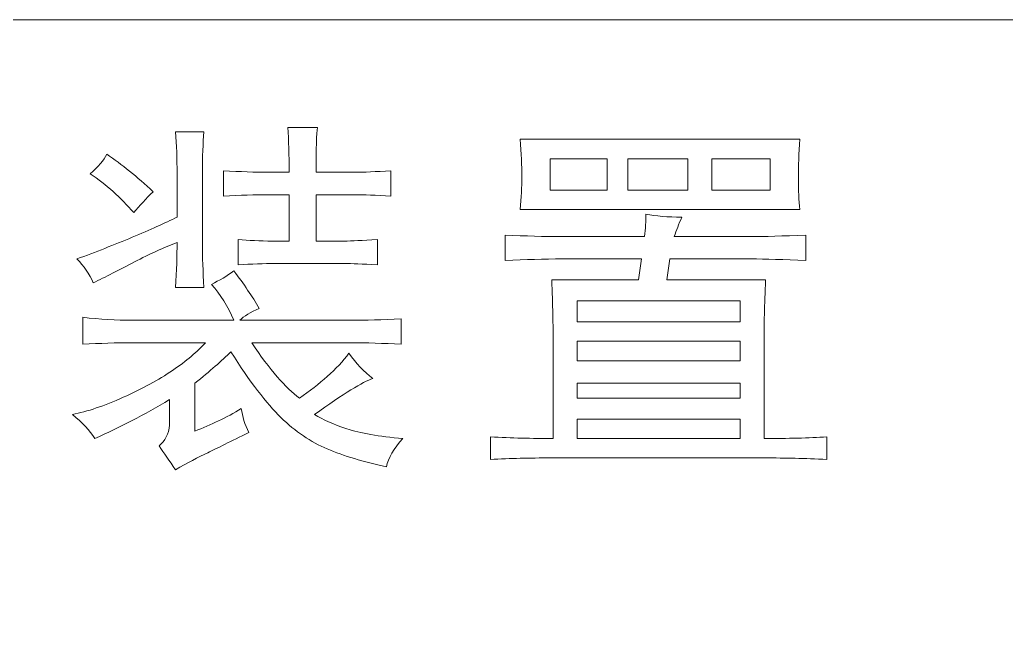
# Model space of a CAD drawing. Header units: millimetres. Extents: x -536 to 886, y 98 to 503.
# Drawn here: x 154.8 to 198.45, y 424.11 to 451.33 of the extents above; entities that cross this region are included whole.
import ezdxf

# ---------------------------------------------------------------- set-up
doc = ezdxf.new("R2010")
doc.units = ezdxf.units.MM
doc.header["$MEASUREMENT"] = 0
doc.layers.add('layer 1', color=7, linetype='Continuous')

msp = doc.modelspace()

# ---------------------------------------------------------------- linework, layer by layer
at = {"layer": 'layer 1', "lineweight": 9}
msp.add_open_spline([(-26.36, 241.324), (-26.36, 241.324), (313.64, 241.324), (313.64, 241.324), (313.64, 241.324), (318.948, 241.327), (324.037, 243.439), (327.788, 247.195), (327.788, 247.195), (331.538, 250.95), (333.644, 256.016), (333.64, 261.324), (333.64, 261.324), (333.64, 261.324), (333.64, 431.324), (333.64, 431.324), (333.64, 431.324), (333.637, 436.632), (331.525, 441.721), (327.77, 445.471), (327.77, 445.471), (324.014, 449.222), (318.948, 451.327), (313.64, 451.324), (313.64, 451.324), (313.64, 451.324), (-26.36, 451.324), (-26.36, 451.324), (-26.36, 451.324), (-31.667, 451.321), (-36.756, 449.209), (-40.507, 445.453), (-40.507, 445.453), (-44.258, 441.698), (-46.363, 436.632), (-46.36, 431.324), (-46.36, 431.324), (-46.36, 431.324), (-46.36, 261.324), (-46.36, 261.324), (-46.36, 261.324), (-46.356, 256.016), (-44.245, 250.927), (-40.489, 247.177), (-40.489, 247.177), (-36.734, 243.426), (-31.667, 241.321), (-26.36, 241.324)], degree=3, knots=[0, 0, 0, 0, 0.083333, 0.083333, 0.083333, 0.083333, 0.166667, 0.166667, 0.166667, 0.166667, 0.25, 0.25, 0.25, 0.25, 0.333333, 0.333333, 0.333333, 0.333333, 0.416667, 0.416667, 0.416667, 0.416667, 0.5, 0.5, 0.5, 0.5, 0.583333, 0.583333, 0.583333, 0.583333, 0.666667, 0.666667, 0.666667, 0.666667, 0.75, 0.75, 0.75, 0.75, 0.833333, 0.833333, 0.833333, 0.833333, 0.916667, 0.916667, 0.916667, 0.916667, 1, 1, 1, 1], dxfattribs=at)
at = {"layer": 'layer 1', "color": 22, "lineweight": 9}
for points, knots in [([(166.724, 444.584), (166.724, 445.334), (166.704, 445.995), (166.659, 446.568), (166.659, 446.568), (166.659, 446.568), (167.982, 446.568), (167.982, 446.568), (167.982, 446.568), (167.937, 446.302), (167.915, 445.642), (167.915, 444.584), (167.915, 444.584), (167.915, 444.584), (169.636, 444.584), (169.636, 444.584), (169.636, 444.584), (170.031, 444.584), (170.562, 444.606), (171.222, 444.649), (171.222, 444.649), (171.222, 444.649), (171.222, 443.525), (171.222, 443.525), (171.222, 443.525), (170.562, 443.57), (170.031, 443.59), (169.636, 443.59), (169.636, 443.59), (169.636, 443.59), (167.915, 443.59), (167.915, 443.59), (167.915, 443.59), (167.915, 443.59), (167.915, 441.541), (167.915, 441.541), (167.915, 441.541), (167.915, 441.541), (169.173, 441.541), (169.173, 441.541), (169.173, 441.541), (169.481, 441.541), (169.966, 441.564), (170.627, 441.606), (170.627, 441.606), (170.627, 441.606), (170.627, 440.483), (170.627, 440.483), (170.627, 440.483), (169.966, 440.528), (169.481, 440.548), (169.173, 440.548), (169.173, 440.548), (169.173, 440.548), (166.128, 440.548), (166.128, 440.548), (166.128, 440.548), (165.6, 440.548), (165.05, 440.528), (164.474, 440.483), (164.474, 440.483), (164.474, 440.483), (164.474, 441.606), (164.474, 441.606), (164.474, 441.606), (164.917, 441.564), (165.423, 441.541), (165.998, 441.541), (165.998, 441.541), (165.998, 441.541), (166.724, 441.541), (166.724, 441.541), (166.724, 441.541), (166.724, 441.541), (166.724, 443.59), (166.724, 443.59), (166.724, 443.59), (166.724, 443.59), (165.798, 443.59), (165.798, 443.59), (165.798, 443.59), (165.225, 443.59), (164.565, 443.57), (163.814, 443.525), (163.814, 443.525), (163.814, 443.525), (163.814, 444.649), (163.814, 444.649), (163.814, 444.649), (164.565, 444.606), (165.225, 444.584), (165.798, 444.584), (165.798, 444.584), (165.798, 444.584), (166.724, 444.584), (166.724, 444.584)], [0, 0, 0, 0, 0.041667, 0.041667, 0.041667, 0.041667, 0.083333, 0.083333, 0.083333, 0.083333, 0.125, 0.125, 0.125, 0.125, 0.166667, 0.166667, 0.166667, 0.166667, 0.208333, 0.208333, 0.208333, 0.208333, 0.25, 0.25, 0.25, 0.25, 0.291667, 0.291667, 0.291667, 0.291667, 0.333333, 0.333333, 0.333333, 0.333333, 0.375, 0.375, 0.375, 0.375, 0.416667, 0.416667, 0.416667, 0.416667, 0.458333, 0.458333, 0.458333, 0.458333, 0.5, 0.5, 0.5, 0.5, 0.541667, 0.541667, 0.541667, 0.541667, 0.583333, 0.583333, 0.583333, 0.583333, 0.625, 0.625, 0.625, 0.625, 0.666667, 0.666667, 0.666667, 0.666667, 0.708333, 0.708333, 0.708333, 0.708333, 0.75, 0.75, 0.75, 0.75, 0.791667, 0.791667, 0.791667, 0.791667, 0.833333, 0.833333, 0.833333, 0.833333, 0.875, 0.875, 0.875, 0.875, 0.916667, 0.916667, 0.916667, 0.916667, 0.958333, 0.958333, 0.958333, 0.958333, 1, 1, 1, 1]), ([(157.331, 440.748), (158.169, 441.056), (158.985, 441.375), (159.778, 441.705), (159.778, 441.705), (160.574, 442.038), (161.234, 442.334), (161.765, 442.599), (161.765, 442.599), (161.765, 442.599), (161.765, 444.519), (161.765, 444.519), (161.765, 444.519), (161.765, 445.179), (161.743, 445.797), (161.697, 446.37), (161.697, 446.37), (161.697, 446.37), (162.953, 446.37), (162.953, 446.37), (162.953, 446.37), (162.911, 445.885), (162.888, 445.267), (162.888, 444.519), (162.888, 444.519), (162.888, 444.519), (162.888, 441.409), (162.888, 441.409), (162.888, 441.409), (162.888, 440.836), (162.911, 440.195), (162.953, 439.489), (162.953, 439.489), (162.953, 439.489), (161.697, 439.489), (161.697, 439.489), (161.697, 439.489), (161.743, 440.24), (161.765, 440.901), (161.765, 441.474), (161.765, 441.474), (161.189, 441.253), (160.563, 440.968), (159.88, 440.615), (159.88, 440.615), (159.194, 440.263), (158.59, 439.952), (158.06, 439.69), (158.06, 439.69), (157.885, 440.085), (157.642, 440.438), (157.331, 440.748)], [0, 0, 0, 0, 0.076923, 0.076923, 0.076923, 0.076923, 0.153846, 0.153846, 0.153846, 0.153846, 0.230769, 0.230769, 0.230769, 0.230769, 0.307692, 0.307692, 0.307692, 0.307692, 0.384615, 0.384615, 0.384615, 0.384615, 0.461538, 0.461538, 0.461538, 0.461538, 0.538462, 0.538462, 0.538462, 0.538462, 0.615385, 0.615385, 0.615385, 0.615385, 0.692308, 0.692308, 0.692308, 0.692308, 0.769231, 0.769231, 0.769231, 0.769231, 0.846154, 0.846154, 0.846154, 0.846154, 0.923077, 0.923077, 0.923077, 0.923077, 1, 1, 1, 1]), ([(189.321, 446.04), (189.276, 445.422), (189.253, 444.849), (189.253, 444.318), (189.253, 444.318), (189.253, 443.79), (189.276, 443.328), (189.321, 442.93), (189.321, 442.93), (189.321, 442.93), (176.951, 442.93), (176.951, 442.93), (176.951, 442.93), (176.994, 443.46), (177.016, 443.943), (177.016, 444.386), (177.016, 444.386), (177.016, 444.871), (176.994, 445.422), (176.951, 446.04), (176.951, 446.04), (176.951, 446.04), (189.321, 446.04), (189.321, 446.04)], [0, 0, 0, 0, 0.166667, 0.166667, 0.166667, 0.166667, 0.333333, 0.333333, 0.333333, 0.333333, 0.5, 0.5, 0.5, 0.5, 0.666667, 0.666667, 0.666667, 0.666667, 0.833333, 0.833333, 0.833333, 0.833333, 1, 1, 1, 1]), ([(159.846, 442.797), (159.273, 443.46), (158.632, 444.033), (157.927, 444.519), (157.927, 444.519), (158.28, 444.826), (158.522, 445.114), (158.655, 445.377), (158.655, 445.377), (159.315, 444.936), (160.001, 444.386), (160.707, 443.723), (160.707, 443.723), (160.396, 443.415), (160.111, 443.107), (159.846, 442.797)], [0, 0, 0, 0, 0.25, 0.25, 0.25, 0.25, 0.5, 0.5, 0.5, 0.5, 0.75, 0.75, 0.75, 0.75, 1, 1, 1, 1]), ([(180.787, 443.79), (180.787, 443.79), (180.787, 445.179), (180.787, 445.179), (180.787, 445.179), (180.787, 445.179), (178.275, 445.179), (178.275, 445.179), (178.275, 445.179), (178.275, 445.179), (178.275, 443.79), (178.275, 443.79), (178.275, 443.79), (178.275, 443.79), (180.787, 443.79), (180.787, 443.79)], [0, 0, 0, 0, 0.25, 0.25, 0.25, 0.25, 0.5, 0.5, 0.5, 0.5, 0.75, 0.75, 0.75, 0.75, 1, 1, 1, 1]), ([(184.36, 443.79), (184.36, 443.79), (184.36, 445.179), (184.36, 445.179), (184.36, 445.179), (184.36, 445.179), (181.712, 445.179), (181.712, 445.179), (181.712, 445.179), (181.712, 445.179), (181.712, 443.79), (181.712, 443.79), (181.712, 443.79), (181.712, 443.79), (184.36, 443.79), (184.36, 443.79)], [0, 0, 0, 0, 0.25, 0.25, 0.25, 0.25, 0.5, 0.5, 0.5, 0.5, 0.75, 0.75, 0.75, 0.75, 1, 1, 1, 1]), ([(187.998, 443.79), (187.998, 443.79), (187.998, 445.179), (187.998, 445.179), (187.998, 445.179), (187.998, 445.179), (185.418, 445.179), (185.418, 445.179), (185.418, 445.179), (185.418, 445.179), (185.418, 443.79), (185.418, 443.79), (185.418, 443.79), (185.418, 443.79), (187.998, 443.79), (187.998, 443.79)], [0, 0, 0, 0, 0.25, 0.25, 0.25, 0.25, 0.5, 0.5, 0.5, 0.5, 0.75, 0.75, 0.75, 0.75, 1, 1, 1, 1]), ([(184.094, 442.599), (183.962, 442.292), (183.852, 442.004), (183.764, 441.739), (183.764, 441.739), (183.764, 441.739), (187.137, 441.739), (187.137, 441.739), (187.137, 441.739), (187.755, 441.739), (188.57, 441.761), (189.584, 441.807), (189.584, 441.807), (189.584, 441.807), (189.584, 440.68), (189.584, 440.68), (189.584, 440.68), (188.616, 440.726), (187.8, 440.748), (187.137, 440.748), (187.137, 440.748), (187.137, 440.748), (183.567, 440.748), (183.567, 440.748), (183.567, 440.748), (183.567, 440.748), (183.434, 439.822), (183.434, 439.822), (183.434, 439.822), (183.434, 439.822), (187.8, 439.822), (187.8, 439.822), (187.8, 439.822), (187.755, 438.719), (187.732, 437.793), (187.732, 437.043), (187.732, 437.043), (187.732, 437.043), (187.732, 432.809), (187.732, 432.809), (187.732, 432.809), (188.791, 432.809), (189.716, 432.832), (190.509, 432.877), (190.509, 432.877), (190.509, 432.877), (190.509, 431.884), (190.509, 431.884), (190.509, 431.884), (189.541, 431.929), (188.635, 431.949), (187.8, 431.949), (187.8, 431.949), (187.8, 431.949), (178.275, 431.949), (178.275, 431.949), (178.275, 431.949), (177.392, 431.949), (176.511, 431.929), (175.628, 431.884), (175.628, 431.884), (175.628, 431.884), (175.628, 432.877), (175.628, 432.877), (175.628, 432.877), (176.553, 432.832), (177.479, 432.809), (178.405, 432.809), (178.405, 432.809), (178.405, 432.809), (178.405, 437.043), (178.405, 437.043), (178.405, 437.043), (178.405, 437.793), (178.385, 438.719), (178.34, 439.822), (178.34, 439.822), (178.34, 439.822), (182.175, 439.822), (182.175, 439.822), (182.175, 439.822), (182.175, 439.822), (182.308, 440.748), (182.308, 440.748), (182.308, 440.748), (182.308, 440.748), (178.803, 440.748), (178.803, 440.748), (178.803, 440.748), (178.01, 440.748), (177.172, 440.726), (176.288, 440.68), (176.288, 440.68), (176.288, 440.68), (176.288, 441.807), (176.288, 441.807), (176.288, 441.807), (177.172, 441.761), (178.01, 441.739), (178.803, 441.739), (178.803, 441.739), (178.803, 441.739), (182.441, 441.739), (182.441, 441.739), (182.441, 441.739), (182.486, 442.091), (182.508, 442.422), (182.508, 442.732), (182.508, 442.732), (182.949, 442.645), (183.476, 442.599), (184.094, 442.599)], [0, 0, 0, 0, 0.035714, 0.035714, 0.035714, 0.035714, 0.071429, 0.071429, 0.071429, 0.071429, 0.107143, 0.107143, 0.107143, 0.107143, 0.142857, 0.142857, 0.142857, 0.142857, 0.178571, 0.178571, 0.178571, 0.178571, 0.214286, 0.214286, 0.214286, 0.214286, 0.25, 0.25, 0.25, 0.25, 0.285714, 0.285714, 0.285714, 0.285714, 0.321429, 0.321429, 0.321429, 0.321429, 0.357143, 0.357143, 0.357143, 0.357143, 0.392857, 0.392857, 0.392857, 0.392857, 0.428571, 0.428571, 0.428571, 0.428571, 0.464286, 0.464286, 0.464286, 0.464286, 0.5, 0.5, 0.5, 0.5, 0.535714, 0.535714, 0.535714, 0.535714, 0.571429, 0.571429, 0.571429, 0.571429, 0.607143, 0.607143, 0.607143, 0.607143, 0.642857, 0.642857, 0.642857, 0.642857, 0.678571, 0.678571, 0.678571, 0.678571, 0.714286, 0.714286, 0.714286, 0.714286, 0.75, 0.75, 0.75, 0.75, 0.785714, 0.785714, 0.785714, 0.785714, 0.821429, 0.821429, 0.821429, 0.821429, 0.857143, 0.857143, 0.857143, 0.857143, 0.892857, 0.892857, 0.892857, 0.892857, 0.928571, 0.928571, 0.928571, 0.928571, 0.964286, 0.964286, 0.964286, 0.964286, 1, 1, 1, 1]), ([(160.969, 432.479), (161.234, 432.699), (161.39, 433.007), (161.432, 433.405), (161.432, 433.405), (161.432, 433.405), (161.432, 434.531), (161.432, 434.531), (161.432, 434.531), (160.331, 433.868), (159.228, 433.295), (158.124, 432.809), (158.124, 432.809), (157.904, 433.162), (157.574, 433.515), (157.134, 433.868), (157.134, 433.868), (157.794, 434), (158.545, 434.254), (159.383, 434.63), (159.383, 434.63), (160.221, 435.002), (160.947, 435.4), (161.565, 435.821), (161.565, 435.821), (162.183, 436.238), (162.668, 436.647), (163.021, 437.043), (163.021, 437.043), (163.021, 437.043), (159.778, 437.043), (159.778, 437.043), (159.778, 437.043), (159.073, 437.043), (158.347, 437.02), (157.597, 436.978), (157.597, 436.978), (157.597, 436.978), (157.597, 438.169), (157.597, 438.169), (157.597, 438.169), (158.347, 438.078), (159.073, 438.036), (159.778, 438.036), (159.778, 438.036), (159.778, 438.036), (164.277, 438.036), (164.277, 438.036), (164.277, 438.036), (164.012, 438.651), (163.681, 439.182), (163.286, 439.622), (163.286, 439.622), (163.639, 439.8), (163.969, 439.997), (164.277, 440.218), (164.277, 440.218), (164.717, 439.645), (165.092, 439.094), (165.403, 438.564), (165.403, 438.564), (165.005, 438.389), (164.717, 438.211), (164.542, 438.036), (164.542, 438.036), (164.542, 438.036), (169.436, 438.036), (169.436, 438.036), (169.436, 438.036), (170.099, 438.036), (170.847, 438.059), (171.685, 438.101), (171.685, 438.101), (171.685, 438.101), (171.685, 436.978), (171.685, 436.978), (171.685, 436.978), (170.892, 437.02), (170.141, 437.043), (169.436, 437.043), (169.436, 437.043), (169.436, 437.043), (165.07, 437.043), (165.07, 437.043), (165.07, 437.043), (165.866, 435.852), (166.571, 435.036), (167.186, 434.596), (167.186, 434.596), (167.63, 434.903), (168.036, 435.225), (168.411, 435.555), (168.411, 435.555), (168.787, 435.885), (169.106, 436.227), (169.371, 436.58), (169.371, 436.58), (169.679, 436.139), (170.031, 435.764), (170.429, 435.457), (170.429, 435.457), (169.989, 435.324), (169.128, 434.793), (167.85, 433.868), (167.85, 433.868), (168.202, 433.647), (168.677, 433.439), (169.272, 433.238), (169.272, 433.238), (169.868, 433.041), (170.695, 432.897), (171.753, 432.809), (171.753, 432.809), (171.355, 432.369), (171.112, 431.949), (171.025, 431.553), (171.025, 431.553), (170.009, 431.773), (169.139, 432.039), (168.411, 432.346), (168.411, 432.346), (167.683, 432.654), (167, 433.12), (166.36, 433.735), (166.36, 433.735), (165.722, 434.353), (164.982, 435.324), (164.144, 436.647), (164.144, 436.647), (163.749, 436.25), (163.219, 435.787), (162.558, 435.256), (162.558, 435.256), (162.558, 435.256), (162.558, 433.139), (162.558, 433.139), (162.558, 433.139), (163.264, 433.405), (163.947, 433.735), (164.607, 434.133), (164.607, 434.133), (164.652, 433.78), (164.762, 433.427), (164.94, 433.075), (164.94, 433.075), (164.144, 432.677), (163.537, 432.38), (163.12, 432.18), (163.12, 432.18), (162.702, 431.982), (162.228, 431.728), (161.697, 431.421), (161.697, 431.421), (161.432, 431.819), (161.189, 432.171), (160.969, 432.479)], [0, 0, 0, 0, 0.025641, 0.025641, 0.025641, 0.025641, 0.051282, 0.051282, 0.051282, 0.051282, 0.076923, 0.076923, 0.076923, 0.076923, 0.102564, 0.102564, 0.102564, 0.102564, 0.128205, 0.128205, 0.128205, 0.128205, 0.153846, 0.153846, 0.153846, 0.153846, 0.179487, 0.179487, 0.179487, 0.179487, 0.205128, 0.205128, 0.205128, 0.205128, 0.230769, 0.230769, 0.230769, 0.230769, 0.25641, 0.25641, 0.25641, 0.25641, 0.282051, 0.282051, 0.282051, 0.282051, 0.307692, 0.307692, 0.307692, 0.307692, 0.333333, 0.333333, 0.333333, 0.333333, 0.358974, 0.358974, 0.358974, 0.358974, 0.384615, 0.384615, 0.384615, 0.384615, 0.410256, 0.410256, 0.410256, 0.410256, 0.435897, 0.435897, 0.435897, 0.435897, 0.461538, 0.461538, 0.461538, 0.461538, 0.487179, 0.487179, 0.487179, 0.487179, 0.512821, 0.512821, 0.512821, 0.512821, 0.538462, 0.538462, 0.538462, 0.538462, 0.564103, 0.564103, 0.564103, 0.564103, 0.589744, 0.589744, 0.589744, 0.589744, 0.615385, 0.615385, 0.615385, 0.615385, 0.641026, 0.641026, 0.641026, 0.641026, 0.666667, 0.666667, 0.666667, 0.666667, 0.692308, 0.692308, 0.692308, 0.692308, 0.717949, 0.717949, 0.717949, 0.717949, 0.74359, 0.74359, 0.74359, 0.74359, 0.769231, 0.769231, 0.769231, 0.769231, 0.794872, 0.794872, 0.794872, 0.794872, 0.820513, 0.820513, 0.820513, 0.820513, 0.846154, 0.846154, 0.846154, 0.846154, 0.871795, 0.871795, 0.871795, 0.871795, 0.897436, 0.897436, 0.897436, 0.897436, 0.923077, 0.923077, 0.923077, 0.923077, 0.948718, 0.948718, 0.948718, 0.948718, 0.974359, 0.974359, 0.974359, 0.974359, 1, 1, 1, 1]), ([(186.674, 437.968), (186.674, 437.968), (186.674, 438.894), (186.674, 438.894), (186.674, 438.894), (186.674, 438.894), (179.463, 438.894), (179.463, 438.894), (179.463, 438.894), (179.463, 438.894), (179.463, 437.968), (179.463, 437.968), (179.463, 437.968), (179.463, 437.968), (186.674, 437.968), (186.674, 437.968)], [0, 0, 0, 0, 0.25, 0.25, 0.25, 0.25, 0.5, 0.5, 0.5, 0.5, 0.75, 0.75, 0.75, 0.75, 1, 1, 1, 1]), ([(186.674, 436.25), (186.674, 436.25), (186.674, 437.11), (186.674, 437.11), (186.674, 437.11), (186.674, 437.11), (179.463, 437.11), (179.463, 437.11), (179.463, 437.11), (179.463, 437.11), (179.463, 436.25), (179.463, 436.25), (179.463, 436.25), (179.463, 436.25), (186.674, 436.25), (186.674, 436.25)], [0, 0, 0, 0, 0.25, 0.25, 0.25, 0.25, 0.5, 0.5, 0.5, 0.5, 0.75, 0.75, 0.75, 0.75, 1, 1, 1, 1]), ([(186.674, 434.596), (186.674, 434.596), (186.674, 435.256), (186.674, 435.256), (186.674, 435.256), (186.674, 435.256), (179.463, 435.256), (179.463, 435.256), (179.463, 435.256), (179.463, 435.256), (179.463, 434.596), (179.463, 434.596), (179.463, 434.596), (179.463, 434.596), (186.674, 434.596), (186.674, 434.596)], [0, 0, 0, 0, 0.25, 0.25, 0.25, 0.25, 0.5, 0.5, 0.5, 0.5, 0.75, 0.75, 0.75, 0.75, 1, 1, 1, 1]), ([(186.674, 432.809), (186.674, 432.809), (186.674, 433.67), (186.674, 433.67), (186.674, 433.67), (186.674, 433.67), (179.463, 433.67), (179.463, 433.67), (179.463, 433.67), (179.463, 433.67), (179.463, 432.809), (179.463, 432.809), (179.463, 432.809), (179.463, 432.809), (186.674, 432.809), (186.674, 432.809)], [0, 0, 0, 0, 0.25, 0.25, 0.25, 0.25, 0.5, 0.5, 0.5, 0.5, 0.75, 0.75, 0.75, 0.75, 1, 1, 1, 1])]:
    msp.add_open_spline(points, degree=3, knots=knots, dxfattribs=at)

doc.saveas('drawing.dxf')
